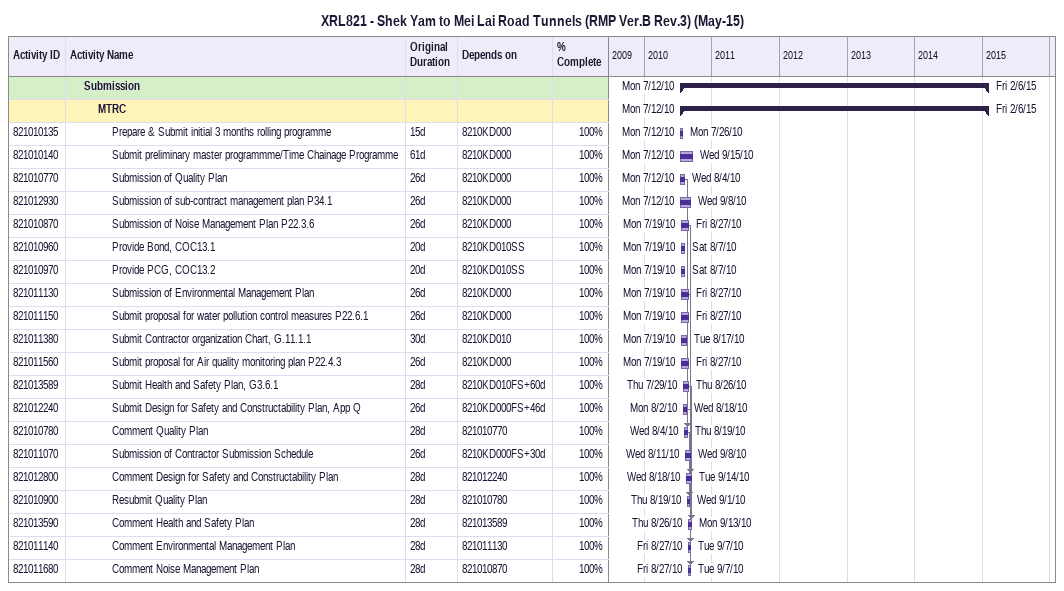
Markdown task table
XRL821 - Shek Yam to Mei Lai Road Tunnels (RMP Ver.B Rev.3) (May-15)

| ID | Level | Task | Original duration | Start | Finish | Predecessors | % complete |
|---|---|---|---|---|---|---|---|
|  | 2 | **Submission** |  | 2010-07-12 | 2015-02-06 |  |  |
|  | 3 | **MTRC** |  | 2010-07-12 | 2015-02-06 |  |  |
| 821010135 | 4 | Prepare & Submit initial 3 months rolling programme | 15d | 2010-07-12 | 2010-07-26 | 8210KD000 | 100 |
| 821010140 | 4 | Submit preliminary master programmme/Time Chainage Programme | 61d | 2010-07-12 | 2010-09-15 | 8210KD000 | 100 |
| 821010770 | 4 | Submission of Quality Plan | 26d | 2010-07-12 | 2010-08-04 | 8210KD000 | 100 |
| 821012930 | 4 | Submission of sub-contract management plan P34.1 | 26d | 2010-07-12 | 2010-09-08 | 8210KD000 | 100 |
| 821010870 | 4 | Submission of Noise Management Plan P22.3.6 | 26d | 2010-07-19 | 2010-08-27 | 8210KD000 | 100 |
| 821010960 | 4 | Provide Bond, COC13.1 | 20d | 2010-07-19 | 2010-08-07 | 8210KD010SS | 100 |
| 821010970 | 4 | Provide PCG, COC13.2 | 20d | 2010-07-19 | 2010-08-07 | 8210KD010SS | 100 |
| 821011130 | 4 | Submission of Environmental Management Plan | 26d | 2010-07-19 | 2010-08-27 | 8210KD000 | 100 |
| 821011150 | 4 | Submit proposal for water pollution control measures P22.6.1 | 26d | 2010-07-19 | 2010-08-27 | 8210KD000 | 100 |
| 821011380 | 4 | Submit Contractor organization Chart, G.11.1.1 | 30d | 2010-07-19 | 2010-08-17 | 8210KD010 | 100 |
| 821011560 | 4 | Submit proposal for Air quality monitoring plan P22.4.3 | 26d | 2010-07-19 | 2010-08-27 | 8210KD000 | 100 |
| 821013589 | 4 | Submit Health and Safety Plan, G3.6.1 | 28d | 2010-07-29 | 2010-08-26 | 8210KD010FS+60d | 100 |
| 821012240 | 4 | Submit Design for Safety and Constructability Plan, App Q | 26d | 2010-08-02 | 2010-08-18 | 8210KD000FS+46d | 100 |
| 821010780 | 4 | Comment Quality Plan | 28d | 2010-08-04 | 2010-08-19 | 821010770 | 100 |
| 821011070 | 4 | Submission of Contractor Submission Schedule | 26d | 2010-08-11 | 2010-09-08 | 8210KD000FS+30d | 100 |
| 821012800 | 4 | Comment Design for Safety and Constructability Plan | 28d | 2010-08-18 | 2010-09-14 | 821012240 | 100 |
| 821010900 | 4 | Resubmit Quality Plan | 28d | 2010-08-19 | 2010-09-01 | 821010780 | 100 |
| 821013590 | 4 | Comment Health and Safety Plan | 28d | 2010-08-26 | 2010-09-13 | 821013589 | 100 |
| 821011140 | 4 | Comment Environmental Management Plan | 28d | 2010-08-27 | 2010-09-07 | 821011130 | 100 |
| 821011680 | 4 | Comment Noise Management Plan | 28d | 2010-08-27 | 2010-09-07 | 821010870 | 100 |
